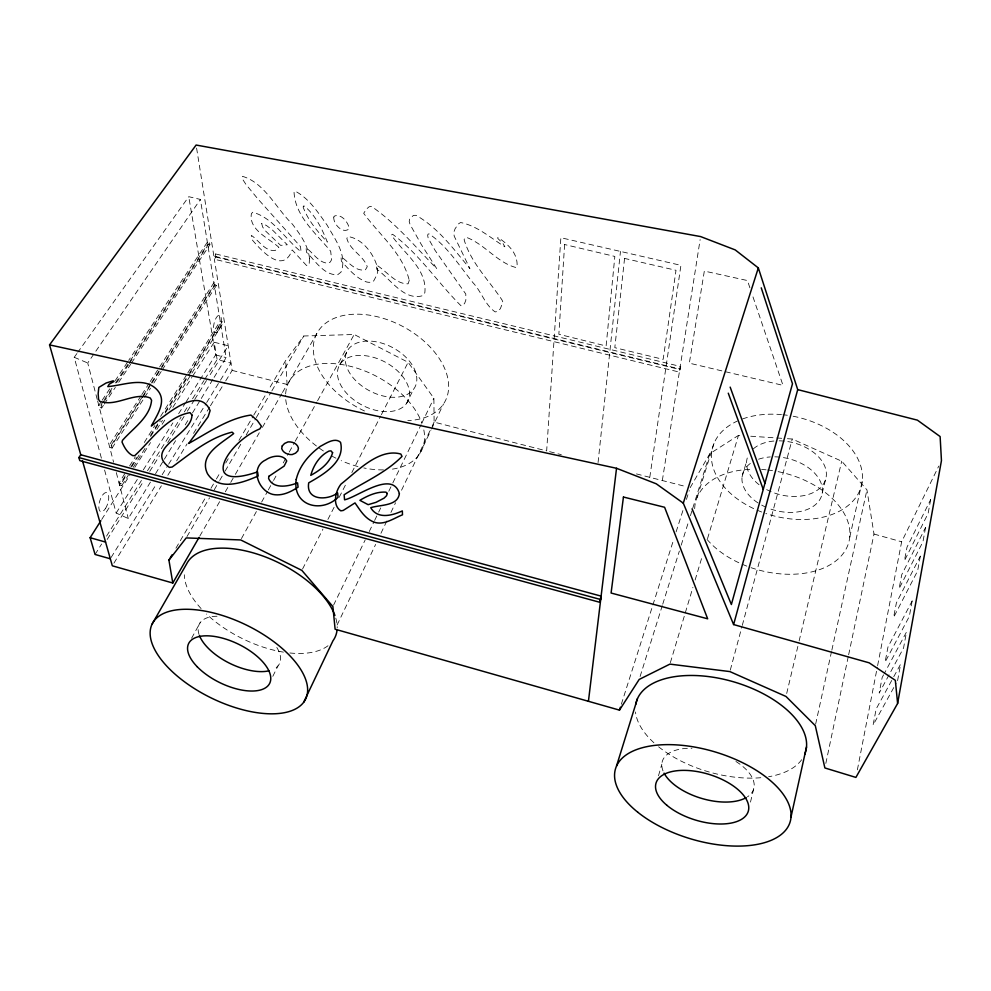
<?xml version="1.0" encoding="UTF-8"?>
<svg xmlns="http://www.w3.org/2000/svg" width="991" height="991" viewBox="0 0 991 991"><rect width="100%" height="100%" fill="white"/><g stroke="black" fill="none" stroke-linecap="round" stroke-linejoin="round"><path stroke-width="0.74" stroke-dasharray="4.96 3.72" d="M598.068 462.512L620.465 251.429M649.786 477.315L680.928 265.34L560.856 237.716L546.66 450.917L434.12 422.104L433.885 398.258L408.143 362.31L354.183 334.487L303.816 335.999L285.656 360.563L268.536 389.835M662.335 480.524L700.129 239.624M215.332 253.882L215.84 257.028L214.366 259.221L679.343 372.083L680.693 366.509L215.332 253.882L213.87 256.074L679.826 368.999L680.693 366.509M897.586 680.668L900.596 664.205L892.445 679.132M857.376 769.871L877.308 667.166M877.605 665.655L901.649 541.792L938.75 466.117M825.825 763.429L848.333 656.29M848.643 654.778L874 534.05L866.952 489.888L841.718 461.199L792.267 439.025L786.123 438.617M815.63 724.161L831.523 651.607M831.858 650.096L866.952 489.888M849.77 537.134L862.269 481.056M786.693 693.465L798.771 642.515M799.118 641.016L841.718 461.199M750.484 802.103L754.077 787.226M822.196 493.283L826.135 477.142M730.293 670.102L741.887 626.869M742.284 625.383L792.267 439.025M742.024 477.005L746.619 461.211M658.482 775.792L661.839 764.197M670.362 662.645L692.92 587.378M695.125 580.008L702.198 556.397M707.512 538.683L738.468 435.396L741.541 435.606M697.131 497.395L713.991 443.435M640.112 676.469L662.273 605.662M662.731 604.188L679.355 551.07M681.201 545.174L688.584 521.563M690.43 515.667L692.275 509.758M692.734 508.284L709.816 453.705L738.468 435.396M621.332 704.242L673.781 539.228M676.122 531.857L683.158 509.758M686.429 499.439L689.24 490.607M337.101 625.036L375.639 544.418M380.953 533.294L386.936 520.783M390.925 512.446L395.57 502.722M401.553 490.211L431.457 427.666M432.126 426.266L434.12 422.104M419.589 454.014L430.874 430.391M431.543 429.004L443.485 403.994M333.571 605.142L365.208 539.884M369.247 531.548L373.966 521.836M374.635 520.448L378.005 513.499M378.673 512.112L380.693 507.949M388.782 491.288L392.139 484.339M392.82 482.951L421.101 424.644M421.77 423.244L433.885 398.258M272.798 676.345L278.013 665.89M406.36 403.709A38.674 24.403 27.8 0 0 369.965 356.475A38.674 24.403 27.8 0 0 344.211 390.417A38.674 24.403 27.8 0 0 406.36 403.709L413.581 389.252A38.352 24.502 27.9 0 0 377.67 342.081A38.352 24.502 27.9 0 0 351.892 376.208A38.352 24.502 27.9 0 0 413.581 389.252M302.565 569.02L322.967 529.058M327.897 519.408L334.24 507.008M339.157 497.358L346.9 482.196M351.83 472.558L380.693 416.059M381.386 414.684L408.143 362.31M883.588 674.809L882.163 677.485L879.178 693.105L903.557 648.003L906.468 632.072L884.306 673.484M891.714 680.483L876.155 708.974L873.083 725.102L896.099 683.356M191.597 638.241L200.12 622.732M241.445 538.596L256.384 511.567M261.612 502.103L267.582 491.288M268.326 489.938L272.81 481.824M273.553 480.474L277.282 473.71M283.253 462.896L288.48 453.444M289.236 452.082L294.451 442.63M295.207 441.28L316.847 402.073M317.603 400.723L354.183 334.487M340.124 364.118L347.977 349.873M199.823 536.057L220.683 499.836M225.316 491.784L229.949 483.744M230.717 482.394L234.582 475.692M235.35 474.355L259.295 432.757M262.392 427.394L281.692 393.861M282.472 392.51L287.105 384.458L285.656 360.563M288.802 382.241L316.748 333.657M690.182 487.659L709.816 453.705M186.977 536.577L209.572 497.792M214.242 489.777L218.912 481.75M219.692 480.412L224.362 472.385M225.143 471.059L241.507 442.977M246.177 434.95L255.517 418.908M256.297 417.57L271.1 392.163M271.881 390.826L303.816 335.999M175.94 548.184L206.289 496.293M210.959 488.303L215.617 480.325M216.397 478.987L220.287 472.335M225.737 463.02L229.627 456.368M238.967 440.4L252.978 416.455M253.758 415.118L267.756 391.172M104.588 470.031L116.17 513.053L128.285 518.528L150.743 481.601M155.562 473.686L163.577 460.493M164.382 459.167L175.605 440.71M185.23 424.879L188.439 419.602M192.452 412.999L200.467 399.819M201.272 398.493L213.3 378.711M214.106 377.385L226.134 357.602L200.393 199.426L188.748 196.689L77.806 352.276M113.915 563.173L161.372 485.801M167.813 475.308L171.022 470.068M176.658 460.889L187.113 443.832M193.542 433.34L209.634 407.115M210.439 405.802L224.907 382.204M225.713 380.891L232.154 370.399L214.366 259.221M111.128 557.475L156.479 483.93M162.152 474.739L167.813 465.547M168.631 464.234L205.88 403.82M206.685 402.507L219.643 381.498M220.46 380.185L230.99 363.102L217.128 359.572L214.192 342.229L228.215 345.772L208.593 377.175M125.25 475.878L119.552 485.008L121.819 485.615L121.286 483.534L126.179 475.705M131.877 466.563L139.211 454.807M150.607 436.523L160.393 420.853M165.274 413.024L188.079 376.456M188.897 375.155L222.294 321.604L220.2 321.096L187.559 373.297M121.819 485.615L128.334 475.172M133.203 467.331L145.404 447.759M156.789 429.475L162.474 420.345M168.978 409.89L222.641 323.735L222.294 321.604M124.717 473.797L119.007 482.927L121.286 483.534M129.61 465.968L135.321 456.826M144.302 442.469L154.906 425.511M160.629 416.369L186.742 374.61M130.948 466.736L136.647 457.607M150.496 435.433L157.829 423.69M165.163 411.946L188.773 374.103M189.591 372.802L220.547 323.227L222.641 323.735M95.074 554.465L101.627 543.997M106.545 536.143L141.775 479.904M147.51 470.75L181.093 417.124M184.363 411.897L188.463 405.356M192.564 398.816L204.022 380.494M204.852 379.194L217.128 359.572M107.201 539.451L143.992 480.561M149.715 471.406L159.539 455.699M167.714 442.605L184.066 416.443M187.336 411.203L193.877 400.736M194.694 399.423L207.776 378.488M116.17 513.053L138.356 477.773M143.286 469.932L172.88 422.884M178.64 413.73L185.206 403.275M186.035 401.974L215.617 354.927L188.748 196.689M101.714 519.47L129.833 475.16M134.788 467.343L150.508 442.581M162.09 424.334L166.228 417.818M172.843 407.388L191.87 377.41M192.688 376.109L214.192 342.229M142.37 396.747L109.753 447.461L112.094 448.081L111.525 445.876L141.639 399.026M142.481 397.725L160.046 370.386M160.889 369.086L216.1 283.191L213.945 282.67L150.248 381.535M112.094 448.081L143.819 398.63M144.661 397.329L150.496 388.224M153.84 383.022L161.36 371.303M162.19 370.002L216.459 285.433L216.1 283.191M141.032 395.843L109.183 445.269L111.525 445.876M141.862 394.542L149.406 382.836M143.212 395.446L150.743 383.74M151.573 382.439L160.777 368.144M161.607 366.843L214.304 284.913L216.459 285.433M103.559 400.934L99.286 407.351L101.701 407.97L101.181 405.976L102.891 403.399M103.745 402.111L113.123 387.976M116.542 382.823L128.496 364.824M129.338 363.548L209.559 242.696L207.354 242.176L128.694 360.377M101.701 407.97L103.398 405.406M104.253 404.117L115.328 387.407M118.734 382.266L130.663 364.267M131.518 362.979L209.894 244.715L209.559 242.696M101.33 401.491L98.766 405.356L101.181 405.976M102.184 400.215L110.744 387.357M115.018 380.94L127.839 361.665M104.414 399.646L112.094 388.088M115.513 382.947L207.689 244.207L209.894 244.715M97.242 399.509L87.716 362.979L200.393 199.426M101.392 458.164L74.226 357.305L76.914 353.539M750.757 436.226L784.575 438.505M215.84 257.028L680.21 369.593M215.617 354.927L226.134 357.602M232.154 370.399L287.105 384.458M549.596 451.661L561.302 454.671M636.445 473.909L685.784 486.531M874 534.05L901.649 541.792M74.226 357.305L87.716 362.979M749.914 287.824L747.449 280.552L704.328 271.076L689.327 363.164L782.989 385.363L751.884 293.646M97.626 400.971L113.606 462.24M116.306 472.583L128.285 518.528M196.59 148.093L213.87 256.074M801.669 759.725A88.261 46.713 16.5 0 1 768.607 776.733M760.803 777.712A88.261 46.713 16.5 0 1 658.619 746.793M653.899 742.742A88.261 46.713 16.5 0 1 635.479 711.996M735.929 761.484A47.729 24.106 16.9 0 1 747.449 796.851M663.016 770.862A47.729 24.106 16.9 0 1 691.953 748.267M276.799 647.445A44.694 21.641 26.2 0 1 273.021 669.482M199.055 634.475A44.694 21.641 26.2 0 1 217.735 616.241M328.009 645.748A82.773 42.056 26.4 0 1 289.483 652.945M283.401 652.128A82.773 42.056 26.4 0 1 206.462 614.024M201.086 608.573A82.773 42.056 26.4 0 1 184.314 574.78M335.788 618.136A82.773 42.056 26.4 0 1 337.188 627.935M793.134 416.232A76.827 50.764 14.1 0 1 861.216 486.482A76.827 50.764 14.1 0 1 765.808 513.499M761.658 512.013A76.827 50.764 14.1 0 1 737.341 421.064M742.618 418.92A76.827 50.764 14.1 0 1 781.478 414.597M782.94 414.733A76.827 50.764 14.1 0 1 787.312 415.266M778.096 471.642A79.206 50.132 14.8 0 1 848.754 542.436A79.206 50.132 14.8 0 1 751.079 567.682M746.805 566.134A79.206 50.132 14.8 0 1 705.741 537.84M694.679 508.68A79.206 50.132 14.8 0 1 752.776 469.251M761.596 469.449A79.206 50.132 14.8 0 1 766.105 469.821M767.604 469.982A79.206 50.132 14.8 0 1 773.612 470.812M774.813 456.826A40.978 26.72 14.3 0 1 822.295 492.614A40.978 26.72 14.3 0 1 768.335 508.185M765.622 507.045A40.978 26.72 14.3 0 1 761.683 505.1M758.016 502.92A40.978 26.72 14.3 0 1 750.881 463.057M758.561 459.217A40.978 26.72 14.3 0 1 770.354 456.925M364.502 410.98A72.541 46.379 27.9 0 1 323.339 325.135A72.541 46.379 27.9 0 1 432.138 349.228A72.541 46.379 27.9 0 1 407.796 420.568M423.826 429.97A74.672 45.673 27.6 0 1 389.736 469.474M383.455 469.883A74.672 45.673 27.6 0 1 363.784 467.938M357.937 466.55A74.672 45.673 27.6 0 1 341.189 460.642M335.924 458.176A74.672 45.673 27.6 0 1 332.096 456.17M323.413 450.967A74.672 45.673 27.6 0 1 318.693 447.697M316.439 446A74.672 45.673 27.6 0 1 285.581 395.322M285.643 393.923A74.672 45.673 27.6 0 1 346.961 365.518A74.672 45.673 27.6 0 1 421.893 423.021M779.211 440.834A40.619 26.807 14.1 0 1 825.751 478.901A40.619 26.807 14.1 0 1 766.031 489.269M759.044 484.698A40.619 26.807 14.1 0 1 748.081 455.81M753.371 448.812A40.619 26.807 14.1 0 1 774.801 440.958M294.054 192.353C295.244 216.385 316.451 233.913 330.684 251.231L331.613 259.617L330.313 262.008L328.033 263.21C318.532 262.875 313.156 252.742 306.058 247.787L306.504 252.259C315.249 260.695 323.933 275.399 337.658 274.755L340.941 272.178C347.767 255.604 334.834 239.054 327.141 225.18C318.334 212.879 309.65 199.154 296.086 191.647L294.054 192.353M309.477 258.354L309.18 264.126L308.176 265.39L306.529 265.489L292.159 249.943C283.042 275.114 260.782 250.104 251.838 239.413L251.293 235.363C258.725 240.206 265.278 252.036 275.448 250.339L278.867 247.341C269.156 238.249 248.481 230.023 251.404 213.622L252.705 212.272C272.921 217.549 285.309 239.24 301.053 251.776L300.521 246.586L257.573 198.559L246.065 184.586L241.977 178.281L242.609 176.386C264.684 182.815 276.427 208.841 292.407 224.139C300.075 234.31 308.164 245.26 309.477 258.354M564.61 244.529L558.862 334.289L606.12 345.995L614.841 256.434L564.61 244.529M377.67 268.561L377.237 274.247L373.718 280.887A9.737 6.553 30.5 0 1 366.497 281.952C356.029 278.137 348.659 269.168 341.362 261.178L341.028 256.78C348.299 261.55 355.521 271.98 365.456 269.775L367.265 266.666C363.486 255.616 349.885 250.24 346.838 238.422L347.841 236.515C362.756 238.633 374.387 254.476 377.67 268.561M409.246 280.329L408.119 283.835C395.508 284.219 386.639 271.026 376.369 264.981L376.592 269.131C390.144 278.36 403.535 300.93 422.265 295.801L424.829 292.741C427.48 268.821 403.25 252.891 391.383 235.028L392.572 234.248C419.292 253.944 437.737 282.683 460.964 305.724L462.946 305.364L464.668 303.283L465.857 300.124L465.782 294.017L435.099 250.413L428.162 238.1L427.678 235.524L428.001 234.124L429.053 233.876C447.337 246.177 459.304 265.774 472.955 282.683C481.329 291.342 485.082 305.141 495.166 311.905L497.792 311.434L500.319 308.734L502.883 302.156L502.003 299.963C489.009 280.453 470.824 262.603 464.11 239.698L464.89 237.815L467.232 237.667C485.057 244.727 497.866 263.049 516.385 267.62L517.116 266.034C517.711 253.039 508.036 244.257 498.176 237.543L497.519 237.84L498.139 238.769L502.957 243.39L504.877 246.809C490.805 238.063 477.067 225.675 460.542 222.529L458.486 223.879L455.092 228.748L453.705 232.526L454.237 236.217L469.932 268.623C453.767 249.36 438.356 227.893 416.071 215.344L413.47 215.357L409.655 218.912L409.209 221.538L410.039 224.437L421.423 244.703L436.758 268.672C415.725 247.341 396.165 223.334 371.365 206.339L369.123 206.785L366.459 209.051L363.685 213.313C379.392 234.855 402.693 253.262 409.246 280.329M624.565 258.416L614.804 347.668L663.165 359.349L675.998 270.295L624.565 258.416M333.769 217.041C333.075 223.669 342.267 234.049 348.82 229.107L349.129 227.534C347.445 221.674 341.66 213.994 334.809 215.877L333.769 217.041M912.141 600.98L909.329 616.402L885.087 662.112L887.986 646.962L912.141 600.98M920.329 556.162L917.641 570.866L893.622 617.368L896.384 602.9L920.329 556.162M925.569 527.447L922.968 541.693L899.097 588.654L901.773 574.619L925.569 527.447M930.66 499.588L928.133 513.412L904.411 560.782L907.013 547.156L930.66 499.588M303.357 206.165L303.159 207.193C308.139 220.609 317.739 231.758 327.352 242.114C322.075 228.933 315.46 215.072 304.225 206.017L303.357 206.165M261.698 223.483L262.603 226.964L265.216 230.68L280.626 245.372L287.291 244.777L272.649 230.209L266.406 225.453L261.698 223.483M218.491 330.499A8.969 3.431 -76.6 0 0 220.213 315.658A8.969 3.431 -76.6 0 0 213.647 325.841A8.969 3.431 -76.6 0 0 218.491 330.499M105.492 508.507A9.972 4.199 -73 0 0 106.966 492.738A9.972 4.199 -73 0 0 98.889 505.261A9.972 4.199 -73 0 0 105.492 508.507"/><path stroke-width="1.49" d="M80.767 454.77L78.896 457.569L79.776 460.629L599.654 602.255L601.116 596.124L80.767 454.77L49.55 344.893L196.107 145.045L700.6 236.576L735.198 249.905L758.326 267.917L797.718 389.624L733.613 624.565L869.181 662.83L895.331 680.309L897.611 703.461L855.902 777.415L824.884 767.963L815.296 725.672L785.987 696.462L729.884 671.588L669.916 664.119L639.195 679.43L619.462 710.126L335.107 629.211L332.889 606.529L301.859 570.395L240.702 539.946L186.197 537.915L168.928 560.163L172.793 583.018L112.317 565.799L82.476 460.79M588.431 701.306L616.526 468.285L49.55 344.893M897.611 703.461L941.45 460.617L940.125 436.56L917.393 420.147L797.718 389.624M790.954 817.241L806.501 746.941M616.538 765.956L637.448 698.667M619.462 710.126L620.391 707.178M733.613 624.565L683.295 503.155L758.326 267.917M599.654 602.255L600.769 599.035M303.667 702.285A85.424 40.458 26.1 0 0 212.755 612.772A85.424 40.458 26.1 0 0 170.192 669.643A85.424 40.458 26.1 0 0 303.667 702.285L332.988 640.731A82.773 42.056 26.4 0 0 336.99 630.511M152.267 623.785L186.704 563.792A82.773 42.056 26.4 0 1 260.992 555.344A82.773 42.056 26.4 0 1 334.921 615.485M172.793 583.018L199.055 537.407M168.928 560.163L172.05 554.836M110.323 558.788L95.074 554.465L90.131 537.717L100.884 520.77M78.896 457.569L600.001 599.344M90.131 537.717L105.566 542.065M616.526 468.285L656.253 483.806L683.295 503.155M692.065 508.792L731.37 604.522L792.49 383.777L761.249 287.836M728.274 393.179L763.243 489.405M730.169 387.122L764.916 483.36M635.689 704.465A88.261 46.713 16.5 0 1 734.071 681.957A88.261 46.713 16.5 0 1 804.655 754.448M746.149 797.644A47.729 24.106 16.9 0 1 701.442 798.35A47.729 24.106 16.9 0 1 664.081 773.153M268.933 670.833A44.694 21.641 26.2 0 1 228.834 662.868A44.694 21.641 26.2 0 1 199.464 635.603M191.944 414.994C192.031 435.235 143.472 448.093 169.362 467.405L172.186 467.021C190.73 453.432 209.349 437.675 232.105 432.15L233.665 433.575C221.736 443.212 198.324 454.745 207.478 473.698C218.949 491.66 242.77 482.766 258.193 475.965L257.573 471.889C198.423 492.118 226.505 442.605 259.84 428.892L261.438 426.254L257.251 420.432L250.909 415.068C228.351 418.301 208.432 432.596 188.736 443.411L208.122 416.777L210.129 410.559C198.646 384.57 164.642 416.17 151.313 426.031C157.755 413.705 168.928 398.89 154.472 387.407C141.614 377.398 122.475 385.474 107.808 386.601L109.183 384.198L113.977 381.461L113.185 380.829L106.148 382.984L98.827 387.419L98.159 393.563L98.567 399.348L99.707 401.268C115.984 407.499 134.095 391.47 150.298 398.023L151.586 400.302C150.05 417.335 132.905 428.397 122.5 440.338L122.017 442.036C124.247 447.313 127.393 452.85 132.621 455.587L134.677 455.711C151.388 440.326 166.054 417 190.012 412.628L191.944 414.994M296.222 479.458C292.196 505.633 321.295 513.747 338.055 497.284L337.646 492.936C327.253 500.728 305.662 500.666 308.709 482.84C322.893 474.776 345.425 461.979 340.532 442.296C334.809 437.081 325.928 443.473 320.427 446.297C309.254 454.46 299.431 465.696 296.222 479.458M268.821 476.349L268.611 478.542C273.479 489.492 288.827 486.383 297.548 482.828L298.08 487.126C290.697 492.031 281.828 496.318 272.76 494.41A11.05 6.181 28 0 1 264.052 489.381C255.554 481.192 253.238 465.634 265.774 459.898C271.435 455.823 282.881 453.729 286.733 460.951L284.132 466.104L268.821 476.349M399.385 493.654C397.775 506.364 379.788 504.63 370.733 507.702C377.621 519.569 392.337 515.543 402.334 510.898L402.495 514.8C393.117 518.541 382.501 526.642 372.12 521.291C364.316 517.475 359.795 509.746 355.001 502.908L343.183 510.464L340.805 510.836C332.134 505.299 335.392 490.929 341.09 484.017C357.02 471.58 378.896 447.783 400.835 454.051L402.012 456.393C385.784 472.98 363.424 482.27 344.125 494.782L344.571 499.823C357.454 497.172 392.647 469.585 399.385 493.654M623.438 497.036L611.088 593.027L707.661 618.805L664.602 507.268L623.438 497.036M282.224 445.938L281.692 448.589C283.03 452.837 287.972 454.906 292.159 454.572L295.566 453.147L297.882 450.781L298.44 448.205C297.523 443.596 292.234 441.49 287.972 441.912L284.553 443.46L282.224 445.938M387.27 493.444L386.527 495.748L384.074 498.139L376.035 502.326L368.144 504.667L359.857 500.319C367.711 495.686 376.642 491.486 385.982 492.155L387.27 493.444M332.592 452.701C329.743 463.28 319.944 470.329 310.778 475.358C313.49 465.398 319.573 455.687 329.062 451.041L331.031 450.88L332.592 452.701M637.758 812.211A91.259 45.128 17 0 0 786.965 828.451A91.259 45.128 17 0 0 683.617 745.492A91.259 45.128 17 0 0 637.758 812.211M666.832 805.249A48.237 23.821 17.1 0 0 746.198 815.283A48.237 23.821 17.1 0 0 693.477 771.01A48.237 23.821 17.1 0 0 666.832 805.249M197.246 666.782A45.152 21.368 26.1 0 0 268.239 685.499A45.152 21.368 26.1 0 0 221.984 638.006A45.152 21.368 26.1 0 0 197.246 666.782"/></g></svg>
